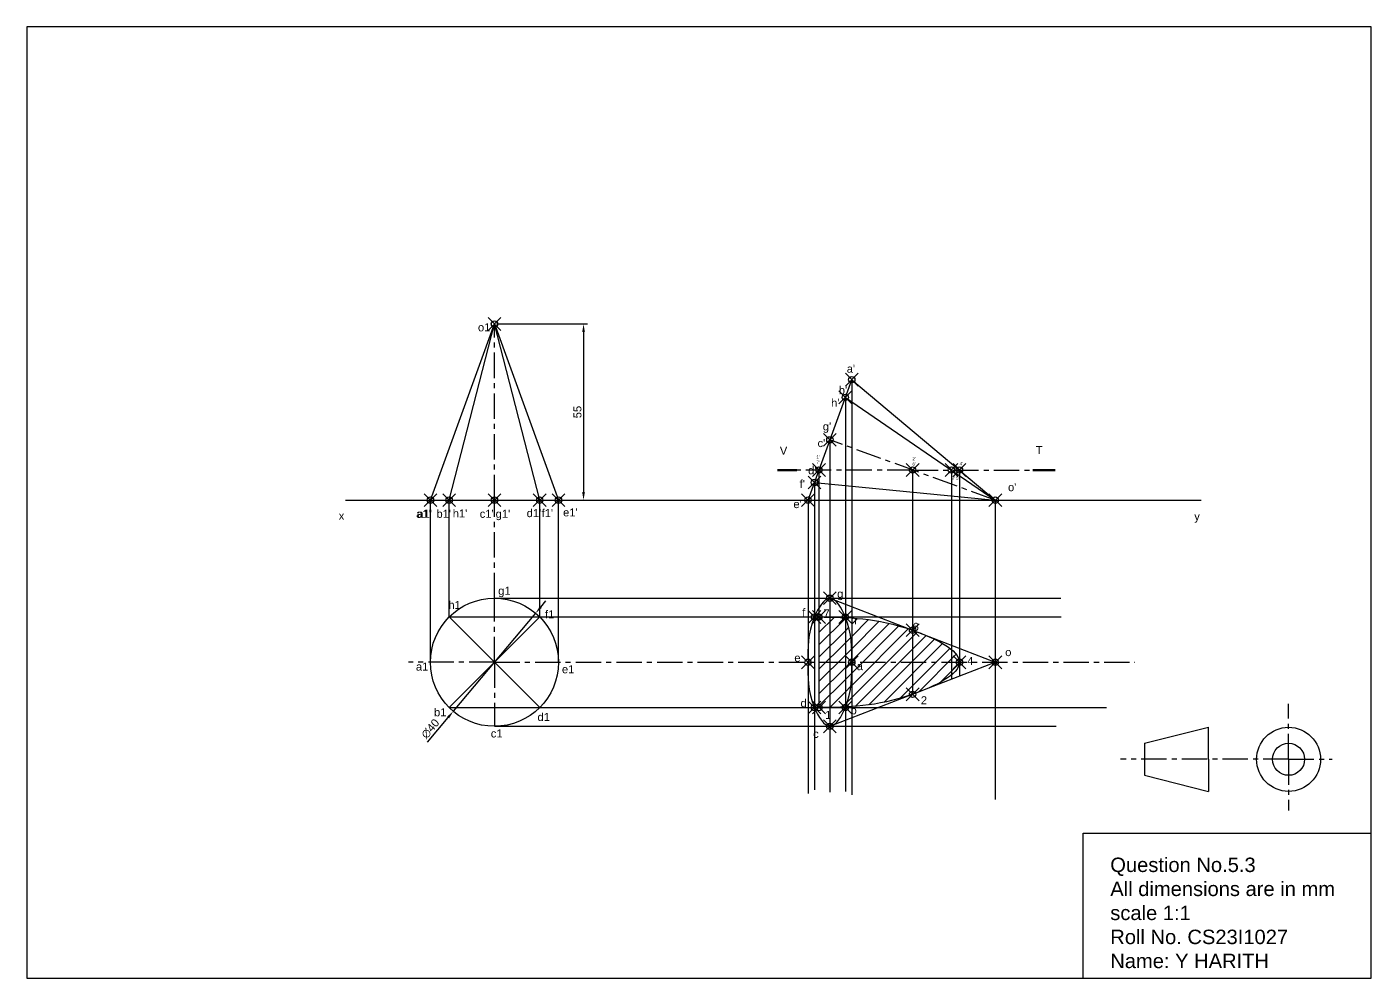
# Model space of a CAD drawing. Header units: millimetres. Extents: x 3319 to 5026, y 1635 to 1944.
# Drawn here: x 4606.4 to 5026.4, y 1646.7 to 1943.7 of the extents above; entities that cross this region are included whole.
import ezdxf

# ---------------------------------------------------------------- set-up
doc = ezdxf.new("R2010")
doc.units = ezdxf.units.MM
doc.header["$PDMODE"] = 35
doc.header["$PDSIZE"] = 2
doc.linetypes.add('CENTER', pattern=[50.8, 31.75, -6.35, 6.35, -6.35])
doc.styles.get("Standard").update_dxf_attribs({"font": 'arial.ttf'})
doc.dimstyles.new('ISO-25', dxfattribs={"dimtxt": 2.5, "dimasz": 2.5, "dimexe": 1.25, "dimexo": 0.625, "dimtad": 1, "dimtxsty": 'Standard', "dimcen": 2.5, "dimadec": 0, "dimazin": 0, "dimtfac": 1, "dimtmove": 0, "dimatfit": 3, "dimfxl": 1, "dimarcsym": 0})
pattern_1 = [(45, (1756.0758, 145.1903), (-1.9083044, 1.9083044), [])]

# ---------------------------------------------------------------- blocks, each defined once
blk = doc.blocks.new('*D15')
at = {"color": 0, "lineweight": -2, "ltscale": 0.25, "transparency": 16777216}
for p, q in [((4753.12, 1850.91), (4781.59, 1850.91)), ((4780.34, 1848.41), (4780.34, 1798.41)), ((4753.12, 1795.91), (4781.59, 1795.91))]:
    blk.add_line(p, q, dxfattribs=at)
at = {"color": 0, "ltscale": 0.25, "transparency": 16777216}
for points in [[(4779.92, 1848.41), (4780.76, 1848.41), (4780.34, 1850.91)], [(4779.92, 1798.41), (4780.76, 1798.41), (4780.34, 1795.91)]]:
    blk.add_solid(points, dxfattribs=at)
at = {"layer": 'Defpoints', "color": 0, "ltscale": 0.25, "transparency": 16777216}
for p in [(4752.5, 1850.91), (4752.5, 1795.91), (4780.34, 1795.91)]:
    blk.add_point(p, dxfattribs=at)
at = {"color": 0, "ltscale": 0.25, "transparency": 16777216, "insert": (4778.44, 1823.41), "char_height": 2.5, "attachment_point": 5, "rotation": 90}
blk.add_mtext('55', dxfattribs=at)
blk = doc.blocks.new('*D16')
at = {"color": 0, "lineweight": -2, "ltscale": 0.25, "transparency": 16777216}
for p, q in [((4766.97, 1762.51), (4768.58, 1764.42)), ((4765.36, 1760.59), (4739.63, 1729.97)), ((4731.56, 1720.36), (4738.02, 1728.05))]:
    blk.add_line(p, q, dxfattribs=at)
at = {"color": 0, "ltscale": 0.25, "transparency": 16777216}
for points in [[(4766.65, 1762.77), (4767.29, 1762.24), (4765.36, 1760.59)], [(4737.7, 1728.32), (4738.34, 1727.78), (4739.63, 1729.97)]]:
    blk.add_solid(points, dxfattribs=at)
at = {"layer": 'Defpoints', "color": 0, "ltscale": 0.25, "transparency": 16777216}
for p in [(4765.36, 1760.59), (4739.63, 1729.97)]:
    blk.add_point(p, dxfattribs=at)
at = {"color": 0, "ltscale": 0.25, "transparency": 16777216, "insert": (4732.48, 1724.52), "char_height": 2.5, "attachment_point": 5, "rotation": 49.9647}
blk.add_mtext('∅40', dxfattribs=at)

msp = doc.modelspace()

# ---------------------------------------------------------------- hatches: boundary and pattern name
at = {"ltscale": 0.25, "true_color": 0xffffff}
h = msp.add_hatch(dxfattribs=at)
h.set_pattern_fill('ANSI31', scale=0.85)
h.set_pattern_definition(pattern_1)
edge = h.paths.add_edge_path()
edge.add_spline(control_points=[(4862.144, 1759.241), (4860.513, 1759.32), (4858.906, 1759.36), (4857.31, 1759.385)], knot_values=[3.7707849, 3.7707849, 3.7707849, 3.7707849, 9.0407001, 9.0407001, 9.0407001, 9.0407001], degree=3, periodic=0)
edge.add_line((4857.31, 1759.385), (4857.31, 1745.28))
edge.add_line((4857.31, 1745.28), (4862.144, 1745.28))
edge.add_line((4862.144, 1745.28), (4862.144, 1759.241))
h.paths.add_polyline_path([(4857.31, 1759.422), (4853.894, 1759.422), (4853.894, 1745.28), (4857.31, 1745.28)])
edge = h.paths.add_edge_path()
edge.add_line((4862.144, 1745.28), (4857.31, 1745.28))
edge.add_line((4857.31, 1745.28), (4857.31, 1731.175))
edge.add_spline(control_points=[(4857.31, 1731.175), (4858.906, 1731.199), (4860.513, 1731.24), (4862.144, 1731.319)], knot_values=[85.5111215, 85.5111215, 85.5111215, 85.5111215, 90.7810367, 90.7810367, 90.7810367, 90.7810367], degree=3, periodic=0)
edge.add_line((4862.144, 1731.319), (4862.144, 1745.28))
edge = h.paths.add_edge_path()
edge.add_line((4857.31, 1745.28), (4853.894, 1745.28))
edge.add_line((4853.894, 1745.28), (4853.894, 1731.138))
edge.add_spline(control_points=[(4853.894, 1731.138), (4855.031, 1731.147), (4856.168, 1731.157), (4857.31, 1731.175)], knot_values=[90.7810367, 90.7810367, 90.7810367, 90.7810367, 94.5518216, 94.5518216, 94.5518216, 94.5518216], degree=3, periodic=0)
edge.add_line((4857.31, 1731.175), (4857.31, 1745.28))
edge = h.paths.add_edge_path()
edge.add_spline(control_points=[(4887.677, 1737.03), (4890.623, 1738.295), (4893.387, 1739.765), (4895.278, 1741.326)], knot_values=[53.5137138, 53.5137138, 53.5137138, 53.5137138, 61.1403644, 61.1403644, 61.1403644, 61.1403644], degree=3, periodic=0)
edge.add_line((4895.278, 1741.326), (4895.278, 1745.28))
edge.add_line((4895.278, 1745.28), (4883.154, 1745.28))
edge.add_line((4883.154, 1745.28), (4883.154, 1735.28))
edge.add_line((4883.154, 1735.28), (4887.677, 1737.03))
edge = h.paths.add_edge_path()
edge.add_spline(control_points=[(4897.788, 1745.28), (4897.788, 1746.618), (4896.825, 1747.957), (4895.278, 1749.234)], knot_values=[41.0381078, 41.0381078, 41.0381078, 41.0381078, 47.2758844, 47.2758844, 47.2758844, 47.2758844], degree=3, periodic=0)
edge.add_line((4895.278, 1749.234), (4895.278, 1745.28))
edge.add_line((4895.278, 1745.28), (4897.788, 1745.28))
edge.add_spline(control_points=[(4897.788, 1745.28), (4897.788, 1745.28), (4897.788, 1745.28), (4897.788, 1745.28)], knot_values=[47.2758844, 47.2758844, 47.2758844, 47.2758844, 47.2759108, 47.2759108, 47.2759108, 47.2759108], degree=3, periodic=0)
edge = h.paths.add_edge_path()
edge.add_spline(control_points=[(4895.278, 1741.326), (4896.825, 1742.603), (4897.788, 1743.941), (4897.788, 1745.28)], knot_values=[47.2759108, 47.2759108, 47.2759108, 47.2759108, 53.5137138, 53.5137138, 53.5137138, 53.5137138], degree=3, periodic=0)
edge.add_line((4897.788, 1745.28), (4895.278, 1745.28))
edge.add_line((4895.278, 1745.28), (4895.278, 1741.326))
h.paths.add_polyline_path([(4862.902, 1755.808), (4866.094, 1755.808), (4866.094, 1760.96), (4862.902, 1760.96)], flags=9)
h.paths.add_polyline_path([(4864.947, 1741.455), (4868.14, 1741.455), (4868.14, 1746.607), (4864.947, 1746.607)], flags=9)
h.paths.add_polyline_path([(4883.154, 1755.28), (4882.51, 1755.501), (4881.872, 1755.715), (4881.238, 1755.92), (4880.61, 1756.117), (4879.987, 1756.307), (4879.368, 1756.489), (4878.755, 1756.664), (4878.146, 1756.831), (4877.542, 1756.991), (4876.942, 1757.145), (4876.346, 1757.292), (4875.755, 1757.432), (4875.168, 1757.565), (4874.585, 1757.693), (4874.006, 1757.814), (4873.43, 1757.929), (4872.859, 1758.038), (4872.291, 1758.142), (4871.727, 1758.24), (4871.166, 1758.333), (4870.609, 1758.421), (4870.055, 1758.503), (4869.504, 1758.581), (4868.956, 1758.654), (4868.411, 1758.723), (4867.869, 1758.787), (4867.329, 1758.846), (4866.793, 1758.902), (4866.259, 1758.954), (4865.727, 1759.002), (4865.197, 1759.046), (4864.67, 1759.087), (4864.145, 1759.124), (4864.145, 1745.28), (4883.154, 1745.28)])
h.paths.add_polyline_path([(4895.278, 1749.234), (4895.027, 1749.437), (4894.766, 1749.639), (4894.495, 1749.84), (4894.216, 1750.039), (4893.928, 1750.238), (4893.632, 1750.435), (4893.329, 1750.63), (4893.017, 1750.825), (4892.699, 1751.018), (4892.373, 1751.209), (4892.041, 1751.398), (4891.703, 1751.586), (4891.36, 1751.773), (4891.01, 1751.957), (4890.656, 1752.14), (4890.297, 1752.321), (4889.933, 1752.5), (4889.565, 1752.677), (4889.194, 1752.852), (4888.819, 1753.025), (4888.441, 1753.195), (4888.06, 1753.364), (4887.677, 1753.53), (4883.154, 1755.28), (4883.154, 1745.28), (4895.278, 1745.28)])
h.paths.add_polyline_path([(4864.145, 1731.435), (4864.745, 1731.478), (4865.347, 1731.526), (4865.951, 1731.578), (4866.559, 1731.635), (4867.171, 1731.696), (4867.786, 1731.764), (4868.404, 1731.836), (4869.026, 1731.915), (4869.652, 1731.999), (4870.281, 1732.09), (4870.915, 1732.187), (4871.554, 1732.29), (4872.197, 1732.401), (4872.844, 1732.519), (4873.496, 1732.644), (4874.153, 1732.776), (4874.815, 1732.917), (4875.483, 1733.065), (4876.155, 1733.222), (4876.834, 1733.388), (4877.518, 1733.562), (4878.207, 1733.745), (4878.903, 1733.938), (4879.605, 1734.14), (4880.313, 1734.351), (4881.027, 1734.573), (4881.749, 1734.805), (4882.476, 1735.047), (4883.154, 1735.28), (4883.154, 1745.28), (4864.145, 1745.28)])
h = msp.add_hatch(dxfattribs=at)
h.set_pattern_fill('ANSI31', scale=0.85)
h.set_pattern_definition(pattern_1)
edge = h.paths.add_edge_path()
edge.add_spline(control_points=[(4864.145, 1748.22), (4864.113, 1751.653), (4863.859, 1755.197), (4862.22, 1759.237)], knot_values=[29.6372353, 29.6372353, 29.6372353, 29.6372353, 40.6029196, 40.6029196, 40.6029196, 40.6029196], degree=3, periodic=0)
edge.add_spline(control_points=[(4862.22, 1759.237), (4862.194, 1759.238), (4862.169, 1759.24), (4862.144, 1759.241)], knot_values=[9.0407001, 9.0407001, 9.0407001, 9.0407001, 9.1223409, 9.1223409, 9.1223409, 9.1223409], degree=3, periodic=0)
edge.add_line((4862.144, 1759.241), (4862.144, 1745.28))
edge.add_line((4862.144, 1745.28), (4864.145, 1745.28))
edge.add_line((4864.145, 1745.28), (4864.145, 1748.22))
edge = h.paths.add_edge_path()
edge.add_spline(control_points=[(4862.22, 1731.323), (4863.859, 1735.363), (4864.113, 1738.906), (4864.145, 1742.339)], knot_values=[46.9038266, 46.9038266, 46.9038266, 46.9038266, 57.8695109, 57.8695109, 57.8695109, 57.8695109], degree=3, periodic=0)
edge.add_line((4864.145, 1742.339), (4864.145, 1745.28))
edge.add_line((4864.145, 1745.28), (4862.144, 1745.28))
edge.add_line((4862.144, 1745.28), (4862.144, 1731.319))
edge.add_spline(control_points=[(4862.144, 1731.319), (4862.169, 1731.32), (4862.194, 1731.321), (4862.22, 1731.323)], knot_values=[85.4294807, 85.4294807, 85.4294807, 85.4294807, 85.5111215, 85.5111215, 85.5111215, 85.5111215], degree=3, periodic=0)
h.paths.add_polyline_path([(4864.145, 1745.28), (4862.144, 1745.28), (4862.144, 1731.319), (4862.144, 1731.138), (4864.145, 1731.138)])
h.paths.add_polyline_path([(4862.904, 1727.685), (4866.096, 1727.685), (4866.096, 1732.837), (4862.904, 1732.837)], flags=9)
h = msp.add_hatch(dxfattribs=at)
h.set_pattern_fill('ANSI31', scale=0.85)
h.set_pattern_definition(pattern_1)
edge = h.paths.add_edge_path()
edge.add_spline(control_points=[(4862.22, 1731.323), (4863.859, 1735.363), (4864.113, 1738.906), (4864.145, 1742.339)], knot_values=[46.9038266, 46.9038266, 46.9038266, 46.9038266, 57.8695109, 57.8695109, 57.8695109, 57.8695109], degree=3, periodic=0)
edge.add_line((4864.145, 1742.339), (4864.145, 1745.28))
edge.add_line((4864.145, 1745.28), (4862.144, 1745.28))
edge.add_line((4862.144, 1745.28), (4862.144, 1731.319))
edge.add_spline(control_points=[(4862.144, 1731.319), (4862.169, 1731.32), (4862.194, 1731.321), (4862.22, 1731.323)], knot_values=[85.4294807, 85.4294807, 85.4294807, 85.4294807, 85.5111215, 85.5111215, 85.5111215, 85.5111215], degree=3, periodic=0)

# ---------------------------------------------------------------- linework, layer by layer
for p, q in [((5026.414, 1943.667), (4606.414, 1943.667)), ((4606.414, 1943.667), (4606.414, 1646.667)), ((5026.414, 1646.667), (5026.414, 1943.667)), ((4955.63, 1719.979), (4975.63, 1724.979)), ((4975.63, 1714.979), (4975.63, 1724.979)), ((4955.63, 1719.979), (4955.63, 1709.979)), ((4975.63, 1714.979), (4975.63, 1704.979)), ((4955.63, 1709.979), (4975.63, 1704.979)), ((4936.42, 1646.667), (4936.42, 1691.935)), ((4936.42, 1691.935), (5026.414, 1691.935)), ((4606.414, 1646.667), (5026.414, 1646.667))]:
    msp.add_line(p, q)
at = {"ltscale": 0.25}
for p, q in [((4732.496, 1795.915), (4752.496, 1850.915)), ((4738.354, 1795.915), (4752.496, 1850.915)), ((4752.496, 1850.915), (4772.496, 1795.915)), ((4766.639, 1795.915), (4752.496, 1850.915)), ((4850.478, 1795.915), (4864.145, 1833.507)), ((4864.145, 1833.507), (4908.998, 1795.915)), ((4862.144, 1828.002), (4908.998, 1795.915)), ((4852.48, 1801.42), (4908.998, 1795.915)), ((4705.913, 1795.915), (4854.764, 1795.915)), ((4732.496, 1745.28), (4732.496, 1795.915)), ((4738.354, 1759.422), (4738.354, 1795.915)), ((4766.639, 1759.422), (4766.639, 1795.915)), ((4772.496, 1745.28), (4772.496, 1795.915)), ((4854.764, 1795.915), (4973.311, 1795.915)), ((4752.496, 1745.28), (4738.354, 1759.422)), ((4752.496, 1745.28), (4766.639, 1759.422)), ((4752.496, 1745.28), (4738.354, 1731.138)), ((4752.496, 1745.28), (4766.639, 1731.138))]:
    msp.add_line(p, q, dxfattribs=at)
at = {"linetype": 'CENTER', "ltscale": 0.25}
for p, q in [((4752.496, 1795.915), (4752.496, 1850.915)), ((4908.998, 1795.915), (4857.31, 1814.706)), ((4883.154, 1805.311), (4840.889, 1805.311)), ((4883.154, 1805.311), (4927.723, 1805.311)), ((4752.496, 1765.28), (4752.496, 1795.915)), ((4752.496, 1745.28), (4752.496, 1765.28)), ((4752.496, 1745.28), (4725.615, 1745.28)), ((4752.496, 1745.28), (4952.601, 1745.28)), ((4752.496, 1745.28), (4752.496, 1725.28)), ((5000.63, 1714.979), (5000.63, 1732.308)), ((5000.63, 1714.979), (4948.091, 1714.979)), ((5000.63, 1714.979), (5014.229, 1714.979)), ((5000.63, 1714.979), (5000.63, 1699.023))]:
    msp.add_line(p, q, dxfattribs=at)
at = {"color": 7, "ltscale": 0.25, "true_color": 0xffffff}
for p, q in [((4864.145, 1833.507), (4864.145, 1703.902)), ((4862.144, 1828.002), (4862.144, 1704.929)), ((4857.31, 1814.706), (4857.31, 1704.754)), ((4852.48, 1801.42), (4852.48, 1705.502)), ((4850.478, 1795.915), (4850.478, 1704.282)), ((4908.998, 1795.915), (4908.998, 1702.453)), ((4752.496, 1765.28), (4929.478, 1765.28)), ((4738.354, 1759.422), (4929.54, 1759.422)), ((4738.354, 1731.138), (4943.785, 1731.138)), ((4752.496, 1725.28), (4927.975, 1725.28))]:
    msp.add_line(p, q, dxfattribs=at)
at = {"color": 7, "lineweight": 50, "ltscale": 0.25, "true_color": 0xffffff}
for p, q in [((4840.889, 1805.311), (4846.992, 1805.311)), ((4920.725, 1805.311), (4927.723, 1805.311))]:
    msp.add_line(p, q, dxfattribs=at)
at = {"color": 4, "ltscale": 0.25}
for p, q in [((4853.894, 1805.311), (4853.894, 1731.138)), ((4883.154, 1805.311), (4883.154, 1735.28)), ((4895.278, 1805.311), (4895.278, 1739.971)), ((4897.788, 1805.311), (4897.788, 1740.942))]:
    msp.add_line(p, q, dxfattribs=at)
at = {"color": 3, "ltscale": 0.25}
for p in [(4857.31, 1765.28), (4857.31, 1725.28)]:
    msp.add_line(p, (4908.998, 1745.28), dxfattribs=at)
at = {"lineweight": -3, "ltscale": 0.25}
msp.add_circle((4752.496, 1745.28), 20, dxfattribs=at)
for radius in [10, 5]:
    msp.add_circle((5000.63, 1714.979), radius)
at = {"color": 3, "ltscale": 0.25}
msp.add_spline([(4850.478, 1745.28), (4852.48, 1759.422), (4857.31, 1765.28), (4862.144, 1759.422), (4864.145, 1745.28), (4862.144, 1731.138), (4857.31, 1725.28), (4852.48, 1731.138), (4850.478, 1745.28)], degree=3, dxfattribs=at)
at = {"color": 4, "ltscale": 0.25}
msp.add_spline([(4853.894, 1759.422), (4883.154, 1755.28), (4897.788, 1745.28), (4883.154, 1735.28), (4853.894, 1731.138)], degree=3, dxfattribs=at)
at = {"ltscale": 0.25}
for p in [(4752.496, 1850.915), (4864.145, 1833.507), (4862.144, 1828.002), (4857.312, 1814.711), (4852.48, 1801.42), (4732.496, 1795.915), (4738.354, 1795.915), (4752.496, 1795.915), (4766.639, 1795.915), (4772.496, 1795.915), (4850.478, 1795.915), (4850.478, 1795.915), (4908.998, 1795.915)]:
    msp.add_point(p, dxfattribs=at)
at = {"color": 4, "ltscale": 0.25}
for p in [(4853.894, 1805.311), (4883.154, 1805.311), (4895.278, 1805.311), (4897.788, 1805.311), (4853.894, 1759.422), (4883.154, 1755.28), (4897.788, 1745.28), (4883.154, 1735.28), (4853.894, 1731.138)]:
    msp.add_point(p, dxfattribs=at)
at = {"color": 3, "ltscale": 0.25}
for p in [(4857.31, 1765.28), (4852.48, 1759.422), (4862.144, 1759.422), (4850.478, 1745.28), (4864.145, 1745.28), (4908.998, 1745.28), (4852.48, 1731.138), (4862.144, 1731.138), (4857.31, 1725.28)]:
    msp.add_point(p, dxfattribs=at)

# ---------------------------------------------------------------- texts
at = {"ltscale": 0.25, "char_height": 2.5, "attachment_point": 1}
for s, width, insert in [("o1'", 3.27188, (4747.344, 1851.107)), ("a'", 4.56566, (4862.563, 1838.187)), ("b'", 4.56566, (4860.096, 1831.473)), ("h'", 4.56566, (4857.677, 1827.555)), ("g'", 4.56566, (4855.096, 1820.17)), ("c'", 4.56566, (4853.46, 1814.971)), ("d'", 4.56566, (4850.498, 1806.483)), ("f'", 4.56566, (4847.854, 1802.238)), ("o'", 3.59453, (4912.958, 1801.2)), ("e'", 4.56566, (4845.913, 1795.915)), ("a1'", 3.04306, (4728.055, 1792.895)), ("a1'", 3.04306, (4728.394, 1792.895)), ("b1'", 3.04306, (4734.385, 1792.895)), ("h1'", 3.04306, (4739.471, 1793.008)), ("c1'", 3.04306, (4747.905, 1792.894)), ("g1'", 3.04306, (4752.873, 1792.894)), ("d1'", 3.04306, (4762.568, 1793.101)), ("f1'", 3.04306, (4767.237, 1793.101)), ("e1'", 3.04306, (4773.955, 1793.328)), ('g1', 4.66377, (4753.678, 1768.854)), ('h1', 4.66377, (4738.121, 1764.431)), ('f1', 4.66377, (4768.294, 1761.457)), ('a1', 4.66377, (4727.972, 1745.18)), ('e1', 4.66377, (4773.585, 1744.355)), ('b1', 4.66377, (4733.625, 1730.92)), ('d1', 4.66377, (4765.955, 1729.441)), ('c1', 4.66377, (4751.359, 1724.304))]:
    msp.add_mtext_dynamic_manual_height_columns(s, width=width, gutter_width=12.5, heights=[0], dxfattribs=dict(at, insert=insert))
at = {"color": 7, "lineweight": 60, "ltscale": 0.25, "true_color": 0xffffff, "char_height": 2.5, "attachment_point": 1}
for s, width, insert in [('V', 4.96404, (4841.669, 1812.611)), ('T', 4.46763, (4921.59, 1812.776))]:
    msp.add_mtext_dynamic_manual_height_columns(s, width=width, gutter_width=12.5, heights=[0], dxfattribs=dict(at, insert=insert))
at = {"color": 4, "ltscale": 0.25, "char_height": 1, "attachment_point": 1}
for s, width, insert in [("1' 7'", 1.62982, (4853.088, 1809.858)), ("2' 6'", 0.52738, (4883.098, 1809.309)), ("4'", 0.51923, (4897.861, 1807.818)), ("3' 5'", 2.42839, (4895.278, 1803.267))]:
    msp.add_mtext_dynamic_manual_height_columns(s, width=width, gutter_width=12.5, heights=[0], dxfattribs=dict(at, insert=insert))
at = {"color": 7, "ltscale": 0.25, "true_color": 0xffffff, "char_height": 2.5, "attachment_point": 1}
for s, width, insert in [('x', 4.32177, (4703.836, 1792.277)), ('g', 2.32957, (4859.591, 1767.919)), ('f', 2.32957, (4848.655, 1762.061)), ('7', 2.00467, (4855.305, 1761.773)), ('h', 2.32957, (4863.757, 1759.673)), ('6', 5.29639, (4883.154, 1757.595)), ('e', 2.32957, (4846.196, 1747.919)), ('a', 2.32957, (4865.698, 1745.321)), ('4', 1.33412, (4900.233, 1746.976)), ('2', 2.32164, (4885.724, 1734.675)), ('d', 2.32957, (4848.138, 1733.776)), ('b', 2.32957, (4863.757, 1731.55)), ('1', 1.49201, (4855.818, 1730.095)), ('c', 2.32957, (4852.092, 1724.18))]:
    msp.add_mtext_dynamic_manual_height_columns(s, width=width, gutter_width=12.5, heights=[0], dxfattribs=dict(at, insert=insert))
at = {"color": 6, "ltscale": 0.25, "insert": (4971.155, 1792.094), "char_height": 2.5, "attachment_point": 1}
msp.add_mtext_dynamic_manual_height_columns('{\\C256;\\c16777215;y}', width=4.58943, gutter_width=12.5, heights=[3.235], dxfattribs=at)
at = {"color": 3, "ltscale": 0.25, "insert": (4912.082, 1749.708), "char_height": 2.5, "attachment_point": 1}
msp.add_mtext_dynamic_manual_height_columns('{\\C256;\\c16777215;o}', width=3.12894, gutter_width=12.5, heights=[0], dxfattribs=at)
at = {"insert": (4944.917, 1684.287), "char_height": 4.5, "attachment_point": 1}
msp.add_mtext_dynamic_manual_height_columns('Question No.5.3\\PAll dimensions are in mm\\Pscale 1:1\\PRoll No. CS23I1027\\PName: Y HARITH', width=95.20135, gutter_width=12.5, heights=[0], dxfattribs=at)

# ---------------------------------------------------------------- dimensions: what is measured, and where the dimension line sits
at = {"color": 6, "ltscale": 0.25}
dim = msp.add_linear_dim(base=(4780.339, 1795.915), p1=(4752.496, 1850.915), p2=(4752.496, 1795.915), angle=90, dimstyle='ISO-25', dxfattribs=at)
dim.commit()
dim.dimension.update_dxf_attribs({"geometry": '*D15', "text_midpoint": (4778.442, 1823.415)})
dim = msp.add_diameter_dim_2p(p1=(4765.362, 1760.593), p2=(4739.631, 1729.967), dimstyle='ISO-25', dxfattribs=at)
dim.commit()
dim.dimension.update_dxf_attribs({"geometry": '*D16', "text_midpoint": (4732.48, 1724.519)})

doc.saveas('drawing.dxf')
